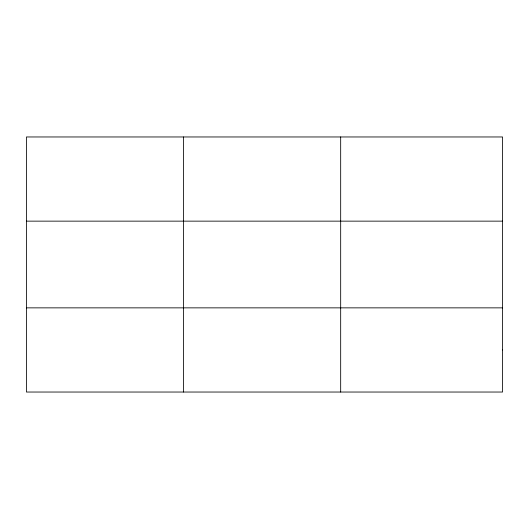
<?xml version="1.0" encoding="UTF-8"?>
<svg xmlns="http://www.w3.org/2000/svg" width="529" height="529" viewBox="0 0 529 529"><rect width="100%" height="100%" fill="white"/><g stroke="black" fill="none" stroke-linecap="round" stroke-linejoin="round"><path stroke-width="0.79" d="M183.563 136.965L183.563 392.035M340.676 136.965L340.676 392.035M26.45 221.142L502.55 221.142M26.45 307.858L502.55 307.858M502.55 349.947L502.55 392.035L26.45 392.035L26.45 136.965L502.55 136.965L502.55 349.947"/></g></svg>
